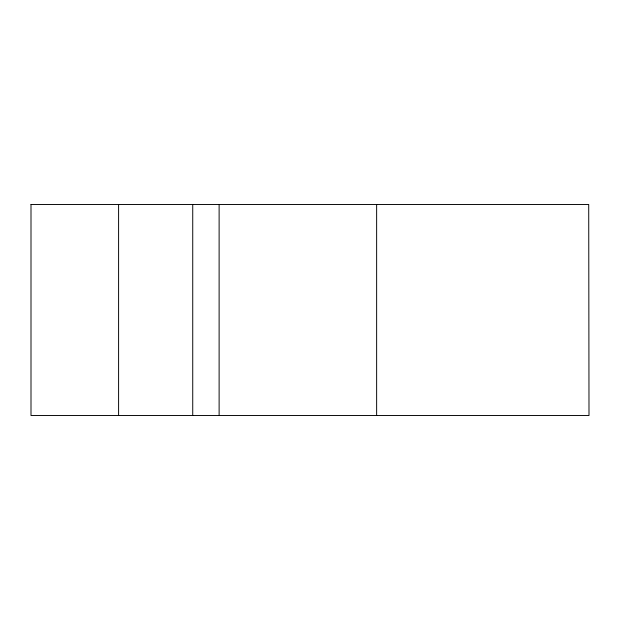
<?xml version="1.0" encoding="UTF-8"?>
<svg xmlns="http://www.w3.org/2000/svg" width="620" height="620" viewBox="0 0 620 620"><rect width="100%" height="100%" fill="white"/><g stroke="black" fill="none" stroke-linecap="round" stroke-linejoin="round"><path stroke-width="0.93" d="M118.598 415.524L118.598 204.476M192.735 415.524L192.735 204.476M219.116 415.524L219.116 204.476M376.635 415.524L376.635 204.476M31 204.476L31 415.524L589 415.524L588.713 204.476L31 204.476"/></g></svg>
